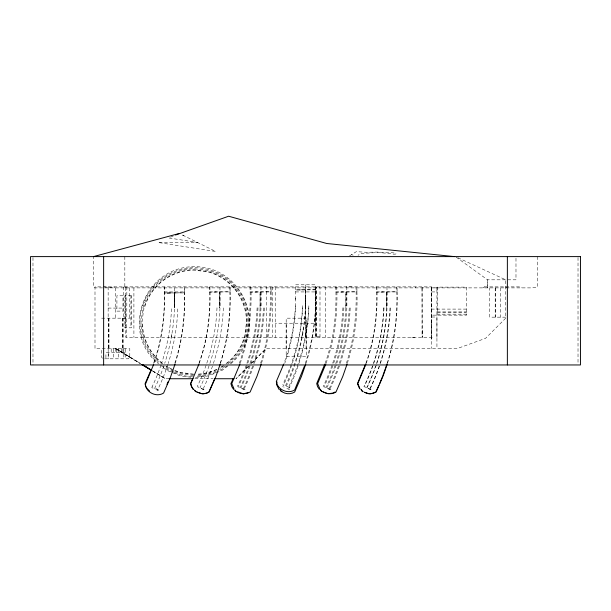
<?xml version="1.0" encoding="UTF-8"?>
<svg xmlns="http://www.w3.org/2000/svg" width="611" height="611" viewBox="0 0 611 611"><rect width="100%" height="100%" fill="white"/><g stroke="black" fill="none" stroke-linecap="round" stroke-linejoin="round"><path stroke-width="0.46" stroke-dasharray="3.06 2.29" d="M286.154 348.453L286.185 323.219M285.482 385.732A201.08 201.08 0 0 0 305.485 306.332L305.5 305.752M316.177 336.34L316.177 286.88L316.269 337.348L316.177 336.34L319.584 336.34M319.996 337.348L319.996 287.888L319.591 286.88M422.239 330.543L422.239 337.348L422.056 286.88L422.056 337.348M431.756 337.348L431.756 339.158L431.71 323.211M431.71 323.219L431.756 287.873L436.934 287.873L436.934 348.453M436.934 337.348L436.934 314.78M436.964 290.179L436.934 287.873M266.228 337.348L266.335 286.88M431.756 287.873L431.756 348.453M306.08 348.453L306.371 323.219M171.462 308.776L171.454 309.303A198.178 198.178 0 0 1 161.587 363.293M177.786 308.914L177.77 309.563A204.326 204.326 0 0 1 168.17 363.507M216.989 307.768L216.974 308.295A198.178 198.178 0 0 1 197.238 386.572M223.313 307.906L223.298 308.555A204.326 204.326 0 0 1 213.407 363.385M257.101 307.768L257.086 308.295A198.178 198.178 0 0 1 237.351 386.572M257.987 307.768L257.979 308.295A198.178 198.178 0 0 1 238.244 386.572M263.425 307.906L263.41 308.555A204.326 204.326 0 0 1 253.519 363.385M264.311 307.906L264.296 308.555A204.326 204.326 0 0 1 254.405 363.385M295.571 298.084C295.724 320.24 292.134 342.435 284.741 363.331M302.521 307.768L302.506 308.295A198.178 198.178 0 0 1 282.778 386.572M302.521 305.683L302.506 306.21A198.178 198.178 0 0 1 291.478 363.614M305.485 306.332L305.66 298.092M308.845 305.821L308.83 306.47A204.326 204.326 0 0 1 288.522 387.13M308.845 307.906L308.83 308.555A204.326 204.326 0 0 1 298.939 363.385M342.893 307.768L342.886 308.295A198.178 198.178 0 0 1 323.15 386.572M343.848 307.768L343.84 308.295A198.178 198.178 0 0 1 333.69 363.14M349.217 307.906L349.202 308.555A204.326 204.326 0 0 1 339.311 363.385M350.172 307.906L350.156 308.555A204.326 204.326 0 0 1 340.274 363.385M383.639 308.295L383.655 307.768M384.006 307.768L383.991 308.295A198.178 198.178 0 0 1 373.84 363.14M389.978 307.906L389.963 308.555A204.326 204.326 0 0 1 380.073 363.385M390.322 307.906L390.314 308.555A204.326 204.326 0 0 1 380.424 363.385M295.403 305.912C294.525 325.61 290.706 345.2 283.848 363.698M171.256 337.348L171.882 334.018M257.59 337.348L258.407 333.003M301.735 337.348L302.941 330.925M154.285 362.705C162.625 338.731 165.405 313.168 164.351 287.888M174.807 363.262C182.765 338.67 185.354 312.641 184.377 286.88M175.227 363.446C182.345 340.64 185.423 316.605 184.537 292.738L164.351 293.135M220.227 363.262C228.186 338.67 230.775 312.641 229.797 286.88M220.487 363.262C227.796 340.212 230.958 315.887 230.057 291.73L209.879 292.127M260.599 363.262C268.565 338.67 271.147 312.641 270.177 286.88M261.485 363.262C268.794 340.212 271.956 315.887 271.055 291.73L250.877 292.127M305.233 363.652C313.084 339.869 316.529 314.665 315.589 289.645L295.411 290.042M306.019 363.262C314.268 338.005 316.567 311.236 315.597 284.795L295.403 284.795L295.403 291.928L315.597 291.928M346.391 363.262C354.357 338.67 356.939 312.641 355.969 286.88M347.354 363.262C354.663 340.212 357.817 315.887 356.923 291.73L336.745 292.127M387.153 363.262C395.118 338.67 397.7 312.641 396.722 286.88M387.504 363.262C394.813 340.212 397.975 315.887 397.074 291.73L376.895 292.127M153.529 363.331C162.343 338.906 165.268 312.733 164.191 286.88M198.949 363.331C207.763 338.906 210.688 312.733 209.611 286.88M199.209 363.331C208.023 338.906 210.955 312.733 209.871 286.88M239.321 363.331C248.135 338.906 251.068 312.733 249.983 286.88M240.207 363.331C249.021 338.906 251.953 312.733 250.877 286.88M325.113 363.331C333.927 338.906 336.86 312.733 335.783 286.88M326.075 363.331C334.889 338.906 337.814 312.733 336.737 286.88M365.874 363.331C374.688 338.906 377.621 312.733 376.536 286.88M366.226 363.331C375.039 338.906 377.965 312.733 376.888 286.88M251.419 363.255L266.228 348.453L457.532 348.453L485.524 338.357L505.717 318.171L505.717 279.815L455.416 256.605M505.717 287.888L506.725 286.88M251.396 363.255L266.228 348.453M227.979 365.874L222.228 370.289L208.84 375.834L194.474 377.72M230.851 363.667C269.413 331.322 244.583 266.343 194.474 266.694C144.364 266.343 119.527 331.322 158.089 363.667M349.523 255.917L356.32 251.663L366.218 252.274L378.721 252.053L390.33 252.923A3.024 0.634 5.9 0 1 394.813 253.122A3.024 0.634 5.9 0 1 395.141 254.13A3.024 0.634 5.9 0 1 390.551 253.58L378.522 252.557L361.139 253.389L358.069 255.276M482.858 287.888L484.485 286.88M173.249 235.999L168.689 237.939L197.513 242.468L158.043 242.468L215.706 251.488L181.604 234.578L183.88 235.709M167.307 293.081L170.614 292.936M315.291 286.964L315.2 323.219L275.217 323.219M213.987 292.05L216.134 291.928M254.986 292.05L257.139 291.928M299.52 289.965L301.674 289.843M340.854 292.05L343 291.928M381.004 292.05L383.15 291.928M484.34 286.88L520.671 286.88L521.679 287.888M422.277 287.888L423.209 287.888M431.656 287.888L431.526 286.88L94.995 286.88L94.995 348.721L129.799 348.721L129.799 357.206L128.272 358.81L104.756 358.81M315.597 289.843L295.403 289.843L295.571 300.161M164.191 291.928L184.377 291.928M209.611 291.928L230.057 291.928L230.057 286.88M249.983 291.928L271.063 291.928L271.063 286.88M335.783 291.928L356.923 291.928L356.923 286.88M376.536 291.928L397.074 291.928L397.074 286.88M431.756 291.928L436.934 291.928M164.351 292.936L184.537 292.936L184.537 287.888M108.147 308.081L123.285 308.081M431.274 309.097L466.598 309.097M437.331 311.916L466.598 311.916M437.331 312.313L466.598 312.313M466.598 314.176L437.331 314.176L437.331 287.117L466.598 287.117L466.598 315.139L431.274 315.139M431.756 317.01L436.934 317.01M505.717 317.162L489.709 317.162L489.709 287.888M101.686 318.171L130.151 318.171M432.206 337.348L125.721 337.348L125.751 287.888M411.776 337.348L416.488 337.348M125.347 352.753L105.917 352.753L105.917 358.81M169.232 378.736L165.321 378.736L152.445 370.862M194.878 378.736L213.071 378.736M351.806 286.887L346.109 286.88M103.633 286.88L114.226 287.888L114.226 286.88M168.651 292.959L169.4 292.936M193.527 374.108L181.291 372.565A52.057 52.057 0 0 1 172.73 369.51M193.58 374.558L181.062 372.954A52.485 52.485 0 0 1 174.127 370.594M193.557 375.574L180.741 373.909A53.493 53.493 0 0 1 174.547 371.855M190.876 377.254L180.1 375.834L166.711 370.289L160.968 365.874M351.501 254.672L353.181 255.184M365.057 386.939L365.607 387.191M368.318 388.443L372.496 390.36M364.706 386.939L365.263 387.191M367.967 388.443L372.145 390.36M324.907 386.939L325.457 387.191M328.168 388.443L332.346 390.36M323.952 386.939L324.502 387.191M327.213 388.443L331.391 390.36M283.573 384.854L284.13 385.106M286.842 386.358L291.019 388.275M283.573 386.939L284.13 387.191M286.842 388.443L291.019 390.36M239.046 386.939L239.596 387.191M242.307 388.443L246.485 390.36M238.153 386.939L238.71 387.191M241.421 388.443L245.599 390.36M198.04 386.939L198.598 387.191M201.309 388.443L205.487 390.36M197.781 386.939L198.331 387.191M201.042 388.443L205.22 390.36M152.36 386.939L152.91 387.191M155.622 388.443L159.799 390.36M152.521 387.947L153.071 388.206M155.782 389.451L159.96 391.376M116.205 348.934L115.838 348.721L115.83 352.753M119.328 350.882L129.799 357.091L127.905 355.9M115.716 348.721L125.66 354.533M115.517 348.721L140.064 363.476M153.155 371.351L165.421 378.736L152.521 370.862M116.205 352.753L116.205 348.721L140.423 363.476M116.227 348.721L140.37 363.476M124.827 256.605L124.827 286.88L126.286 287.888M456.18 257.155L487.563 279.815L515.982 279.815L515.982 257.529M102.556 358.275L101.541 357.206L101.541 348.721M124.827 286.88L125.476 287.888L125.476 286.88M386.984 291.928L386.969 308.418A201.08 201.08 0 0 1 376.956 363.217M346.834 291.928L346.819 308.418A201.08 201.08 0 0 1 336.806 363.217M305.5 289.843L305.485 308.418A201.08 201.08 0 0 1 285.482 387.817M260.966 291.928L260.958 308.418A201.08 201.08 0 0 1 250.357 364.958M219.968 291.928L219.952 308.418A201.08 201.08 0 0 1 209.359 364.958M174.448 292.936L174.433 309.426A201.08 201.08 0 0 1 164.703 363.354M167.574 293.074L168.033 292.936M578.021 257.552L578.021 364.003M537.649 256.605L537.649 286.88L531.944 287.888L94.995 287.888L93.536 286.88L93.536 256.605M500.241 287.888L500.241 317.162M495.765 287.888L495.765 317.162M495.193 287.888L495.193 317.162M487.563 287.888L487.563 279.815L487.41 287.888M431.274 286.933L431.274 337.295M415.61 286.88L415.61 287.888M386.984 286.88L386.984 307.837M386.633 307.837L386.633 291.928L386.618 308.418A201.08 201.08 0 0 1 366.615 387.817M346.834 286.88L346.834 307.837M345.872 307.837L345.872 291.928L345.864 308.418A201.08 201.08 0 0 1 325.854 387.817M325.289 286.933L325.289 337.295M315.444 337.348L315.276 286.88L315.276 337.348M305.5 284.795L305.5 337.348M305.301 287.888L305.301 337.348M275.217 286.88L275.217 337.348M272.705 286.88L272.705 337.348M260.966 286.88L260.966 307.837M260.08 307.837L260.08 291.928L260.065 308.418A201.08 201.08 0 0 1 240.062 387.817M219.968 286.88L219.968 307.837M174.448 287.888L174.448 308.845M133.908 287.888L133.908 337.348M130.922 295.785L130.922 327.824M129.639 287.888L129.639 318.171M126.844 286.88L126.744 337.348M125.347 348.721L125.347 358.81M125.324 295.785L125.324 327.824M123.842 348.721L123.842 358.81M123.285 286.88L123.285 318.171M123.147 318.171L123.147 348.721M122.941 348.721L122.941 352.753M122.834 318.171L122.834 348.721M122.444 318.171L122.444 348.721M121.413 348.721L121.413 352.753M118.503 348.721L118.503 358.81M115.41 287.888L115.41 318.171M113.425 348.721L113.425 358.81M111.187 348.721L111.187 352.753M108.987 318.171L108.987 348.721M108.598 318.171L108.598 348.721M108.277 318.171L108.277 348.721M108.323 352.753L108.323 358.81M108.178 348.721L108.178 358.81M108.147 286.88L108.147 318.171M32.979 257.552L32.979 364.958M230.278 363.301A54.486 54.486 0 0 0 217.058 272.621A54.486 54.486 0 0 0 140.003 322.226L139.965 322.257A54.486 54.486 0 0 0 158.738 363.369M227.307 365.706A54.486 54.486 0 0 1 219.273 370.74M215.813 372.359A54.486 54.486 0 0 1 195.459 376.697M192.587 376.682A54.486 54.486 0 0 1 174.097 372.763M173.219 372.397A54.486 54.486 0 0 1 161.709 365.768M228.231 363.705A53.493 53.493 0 0 0 246.172 335.943L247.967 322.089A53.493 53.493 0 0 0 208.206 270.505L194.351 268.718A53.493 53.493 0 0 0 142.768 308.479L140.973 322.325A53.493 53.493 0 0 0 160.166 363.255M225.245 365.966A53.493 53.493 0 0 1 219.7 369.38M216.347 371.03A53.493 53.493 0 0 1 196.444 375.666M173.677 371.496A53.493 53.493 0 0 1 163.893 366.104M226.933 363.453A52.485 52.485 0 0 0 245.217 335.615L246.959 322.028A52.485 52.485 0 0 0 207.877 271.467L194.29 269.726A52.485 52.485 0 0 0 143.73 308.799L141.989 322.394A52.485 52.485 0 0 0 162.297 363.682M223.962 365.63A52.485 52.485 0 0 1 220.876 367.57M216.829 369.693A52.485 52.485 0 0 1 196.475 374.658M173.287 370.228A52.485 52.485 0 0 1 165.283 365.836M226.039 363.606A52.057 52.057 0 0 0 244.828 335.393L246.523 321.913A52.057 52.057 0 0 0 207.656 271.849L194.176 270.154A52.057 52.057 0 0 0 144.112 309.029M223.061 365.714A52.057 52.057 0 0 1 220.754 367.142M216.752 369.258A52.057 52.057 0 0 1 196.574 374.222M171.905 369.12A52.057 52.057 0 0 1 166.383 366.035M162.656 363.415A52.057 52.057 0 0 1 142.416 322.509M250.059 365.821A201.08 201.08 0 0 1 240.948 387.817M163.832 365.966A201.08 201.08 0 0 1 154.43 388.825M167.888 364.393A204.326 204.326 0 0 1 157.47 390.223M161.014 365.004A198.178 198.178 0 0 1 151.719 387.58M212.521 366.035A204.326 204.326 0 0 1 202.989 389.215M209.061 365.821A201.08 201.08 0 0 1 199.95 387.817M253.519 366.035A204.326 204.326 0 0 1 243.988 389.215M291.18 364.462A198.178 198.178 0 0 1 282.778 384.487M332.812 365.699A198.178 198.178 0 0 1 324.105 386.572M339.388 366.035A204.326 204.326 0 0 1 329.856 389.215M336.218 364.958A201.08 201.08 0 0 1 326.816 387.817M379.538 366.035A204.326 204.326 0 0 1 370.006 389.215M372.962 365.699A198.178 198.178 0 0 1 364.255 386.572M376.368 364.958A201.08 201.08 0 0 1 366.967 387.817M252.633 366.035A204.326 204.326 0 0 1 243.102 389.215M298.053 366.035A204.326 204.326 0 0 1 288.522 389.215M338.433 366.035A204.326 204.326 0 0 1 328.894 389.215M379.187 366.035A204.326 204.326 0 0 1 369.655 389.215M383.647 308.295A198.178 198.178 0 0 1 363.904 386.572M174.448 300.169L174.288 307.837L174.288 291.928L174.448 300.169M219.868 300.169L219.708 307.837L219.708 291.928L219.868 300.169M248.73 365.951L235.938 378.736L248.7 365.951M122.964 295.785L116.915 295.785L116.915 311.106L122.964 311.106L122.964 295.785M131.373 295.785L124.865 295.785L124.865 327.824L131.373 327.824L131.373 295.785M306.371 318.171L286.185 318.171L286.185 356.526L306.371 356.526L306.371 318.171"/><path stroke-width="0.92" d="M174.967 364.271L170.423 377.361L163.595 393.049C156.775 397.524 146.296 392.697 145.258 384.609L153.689 364.339M220.227 364.087L215.943 376.353L209.115 392.033L206.678 393.087M261.225 364.087L256.948 376.353L250.12 392.033L247.165 393.339L243.071 393.767M305.76 364.087L301.483 376.353L294.647 392.033C290.989 394.355 286.063 394.316 282.412 391.964M347.086 364.087L342.809 376.353L335.981 392.033C332.079 394.538 326.854 394.194 323.043 391.636M385.839 367.387L386.885 364.087M387.237 364.087L382.96 376.353L376.132 392.033L373.184 393.339L370.434 393.744M198.911 364.148L190.785 383.601L191.717 386.687L193.473 389.398M239.909 364.148L231.783 383.601L233.967 388.764M283.55 364.515L276.317 381.516C277.356 389.604 287.827 394.423 294.647 389.955L304.446 366.126M324.815 364.148L316.689 383.601L317.621 386.687L319.385 389.398M325.778 364.148L317.644 383.601L319.828 388.764M365.577 364.148L357.45 383.601L359.627 388.764M365.928 364.148L357.802 383.601L359.978 388.764M382.906 375.536L385.572 368.212M151.108 369.861L145.097 383.601L145.716 385.938M166.971 384.357L167.956 381.959M214.698 378.751L208.855 392.033L208.152 392.438M379.645 383.555L382.608 376.353M192.763 378.728L190.525 383.601L191.457 386.687L193.213 389.398M233.135 378.728L230.897 383.601L231.829 386.687L233.585 389.398M277.066 381.974L276.47 384.395L279.006 389.398M376.177 391.185L378.927 385.213M335.027 392.033L333.598 392.789M375.78 392.033L371.244 393.66M248.532 392.438L243.881 393.744M175.533 235.029L228.636 216.225L326.694 243.484L454.408 256.605M207.687 392.789L204.318 393.66M332.842 393.087L328.054 393.728L323.25 392.17M93.536 256.605L179.329 233.455M206.167 393.339L203.509 393.744M202.699 393.767L203.769 393.744M369.624 393.767L370.785 393.744M169.132 378.736L193.061 378.736M214.904 378.736L234.028 378.736M369.976 393.767L368.005 393.637M243.965 393.767L240.658 393.492L237.458 392.17M201.89 393.728L202.959 393.767M369.166 393.728L364.507 392.399M243.147 393.728L237.488 391.781M202.149 393.728L197.086 392.17M201.34 393.637L196.879 391.964M367.562 393.492L364.362 392.17M141.699 364.462L151.513 370.365M142.035 364.462L151.711 370.365M141.981 364.462L151.643 370.365M149.573 391.055L147.282 388.764M146.816 388.1L146.037 386.687M507.367 256.605L507.367 364.958M103.633 256.605L103.633 364.958M194.955 390.536A11.556 8.172 -65.3 0 0 196.223 391.773L195.673 391.521A11.41 6.95 -65.3 0 1 194.344 389.917M234.716 389.917A11.41 6.95 -65.3 0 0 236.045 391.521L236.594 391.781A11.556 8.172 -65.3 0 1 234.975 390.039M280.396 390.039A11.556 8.172 -65.3 0 0 282.022 391.773L281.465 391.521A11.41 6.95 -65.3 0 1 279.891 389.406M321.936 391.407A11.556 8.172 -65.3 0 0 322.394 391.773L321.837 391.521A11.41 6.95 -65.3 0 1 320.263 389.406M321.516 390.994A11.556 8.172 -65.3 0 1 320.775 390.039M361.216 389.497A11.556 8.172 -65.3 0 0 363.148 391.773L362.598 391.521A11.41 6.95 -65.3 0 1 361.025 389.406M580.45 256.605L30.55 256.605L30.55 364.958L580.45 364.958L580.45 256.605"/></g></svg>
